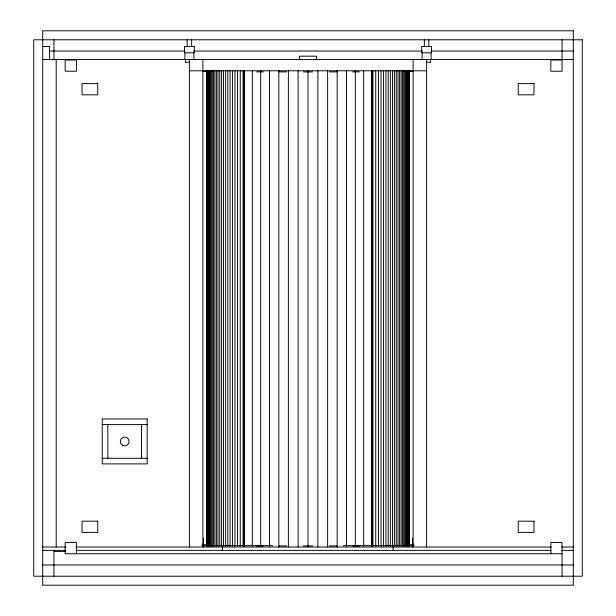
<?xml version="1.0" encoding="UTF-8"?>
<svg xmlns="http://www.w3.org/2000/svg" width="616" height="616" viewBox="0 0 616 616"><rect width="100%" height="100%" fill="white"/><g stroke="black" fill="none" stroke-linecap="round" stroke-linejoin="round"><path stroke-width="0.92" d="M42.704 46.523L49.442 46.523L49.442 59.906M49.434 51.02L184.962 51.02M193.617 51.02L422.383 51.02M431.038 51.02L573.296 51.02M42.704 59.552L573.296 59.552M562.062 60.006L550.827 60.006L550.827 71.233L562.062 71.233L562.062 39.786M189.844 62.247L185.347 62.247L185.347 59.552M426.157 62.247L430.653 62.247L430.653 59.552M189.389 70.786L426.611 70.786M202.695 71.233L207.5 71.233M408.5 71.233L413.305 71.233M256.61 71.91L263.225 71.91M279.14 71.91L286.602 71.91M303.349 71.91L312.651 71.91M329.398 71.91L336.86 71.91M352.775 71.91L359.39 71.91M102.233 424.586L147.162 424.586M102.233 458.281L147.162 458.281M202.695 544.767L207.5 544.767M408.5 544.767L413.305 544.767M201.879 545.66L272.95 545.66M343.05 545.66L414.121 545.66M256.61 545.892L263.225 545.892M279.14 545.892L286.602 545.892M303.349 545.892L312.651 545.892M329.398 545.892L336.86 545.892M352.775 545.892L359.39 545.892M42.704 547.016L65.773 547.016M76.215 547.016L551.274 547.016M561.761 547.016L573.296 547.016M42.704 550.381L65.773 550.381M76.346 550.381L551.189 550.381M561.761 550.381L573.296 550.381M54.239 551.505L65.773 551.505M562.062 553.753L65.173 553.753L65.173 542.519L76.399 542.519L76.399 553.753M42.704 564.98L573.296 564.98M562.062 576.214L562.062 542.519L550.827 542.519L550.827 553.753M431.1 52.814L431.1 59.552M428.852 39.786L428.852 46.523M426.611 59.552L426.611 547.016M424.362 39.786L424.362 46.523M422.114 52.814L422.114 59.552M413.128 59.552L413.128 547.016M412.458 538.03L412.458 547.016M408.816 70.786L408.816 546.053M408.485 70.786L408.485 546.053M408.015 70.786L408.015 546.053M407.422 70.786L407.422 546.053M406.691 70.786L406.691 546.053M405.828 70.786L405.828 546.053M404.843 70.786L404.843 546.053M403.719 70.786L403.719 546.053M402.479 70.786L402.479 546.053M401.108 70.786L401.108 546.053M399.615 70.786L399.615 546.053M398.005 70.786L398.005 546.053M396.265 70.786L396.265 546.053M394.417 70.786L394.417 546.053M393.139 547.016L393.139 550.381M392.454 70.786L392.454 546.053M390.382 70.786L390.382 546.053M388.195 70.786L388.195 546.053M385.909 70.786L385.909 546.053M383.514 70.786L383.514 546.053M381.019 70.786L381.019 546.053M378.432 70.786L378.432 546.053M375.745 70.786L375.745 546.053M372.973 70.786L372.973 546.053M372.257 70.786L372.257 546.053M371.456 70.786L371.456 546.053M363.663 70.786L363.663 546.053M355.293 70.786L355.293 546.053M346.438 70.786L346.438 546.053M337.183 70.786L337.183 547.016M327.627 70.786L327.627 547.016M317.864 70.786L317.864 547.016M316.424 59.837L316.424 56.187L299.576 56.187L299.576 59.837M308 70.786L308 547.016M298.136 70.786L298.136 547.016M288.373 70.786L288.373 547.016M278.817 70.786L278.817 547.016M269.562 70.786L269.562 546.053M260.707 70.786L260.707 546.053M252.337 70.786L252.337 546.053M244.544 70.786L244.544 546.053M243.744 70.786L243.744 546.053M243.027 70.786L243.027 546.053M240.255 70.786L240.255 546.053M237.568 70.786L237.568 546.053M234.981 70.786L234.981 546.053M232.486 70.786L232.486 546.053M230.091 70.786L230.091 546.053M227.805 70.786L227.805 546.053M225.618 70.786L225.618 546.053M223.546 70.786L223.546 546.053M222.415 547.016L222.415 550.381M221.583 70.786L221.583 546.053M219.735 70.786L219.735 546.053M217.995 70.786L217.995 546.053M216.385 70.786L216.385 546.053M214.892 70.786L214.892 546.053M213.521 70.786L213.521 546.053M212.281 70.786L212.281 546.053M211.157 70.786L211.157 546.053M210.172 70.786L210.172 546.053M209.309 70.786L209.309 546.053M208.578 70.786L208.578 546.053M207.985 70.786L207.985 546.053M207.515 70.786L207.515 546.053M207.184 70.786L207.184 546.053M203.542 538.03L203.542 547.016M202.872 59.552L202.872 547.016M193.886 52.814L193.886 59.552M191.638 39.786L191.638 46.523M189.389 59.552L189.389 547.016M187.149 39.786L187.149 46.523M184.9 52.814L184.9 59.552M141.541 424.586L141.541 458.281M107.846 424.586L107.846 458.281M56.187 59.552L56.187 547.016M53.938 39.786L53.938 59.975M53.938 550.257L53.938 576.214M573.296 30.8L42.704 30.8L42.704 585.2L573.296 585.2L573.296 30.8M582.282 39.786L33.718 39.786L33.718 576.214L582.282 576.214L582.282 39.786M194.333 46.523L184.454 46.523L184.454 52.814L194.333 52.814L194.333 46.523M431.547 46.523L421.667 46.523L421.667 52.814L431.547 52.814L431.547 46.523M76.399 60.006L65.173 60.006L65.173 71.233L76.399 71.233L76.399 60.006M97.744 83.591L82.02 83.591L82.02 94.818L97.744 94.818L97.744 83.591M533.98 83.591L518.256 83.591L518.256 94.818L533.98 94.818L533.98 83.591M147.162 418.972L102.233 418.972L102.233 463.894L147.162 463.894L147.162 418.972M97.744 521.182L82.02 521.182L82.02 532.409L97.744 532.409L97.744 521.182M533.98 521.182L518.256 521.182L518.256 532.409L533.98 532.409L533.98 521.182M409.086 546.053L409.086 70.786L409.016 546.053M206.984 546.053L206.984 70.786L206.914 546.053M122.507 445.229A4.381 4.381 0 0 0 129.075 441.433A4.381 4.381 0 0 0 122.507 437.637A4.381 4.381 0 0 0 122.507 445.229"/></g></svg>
